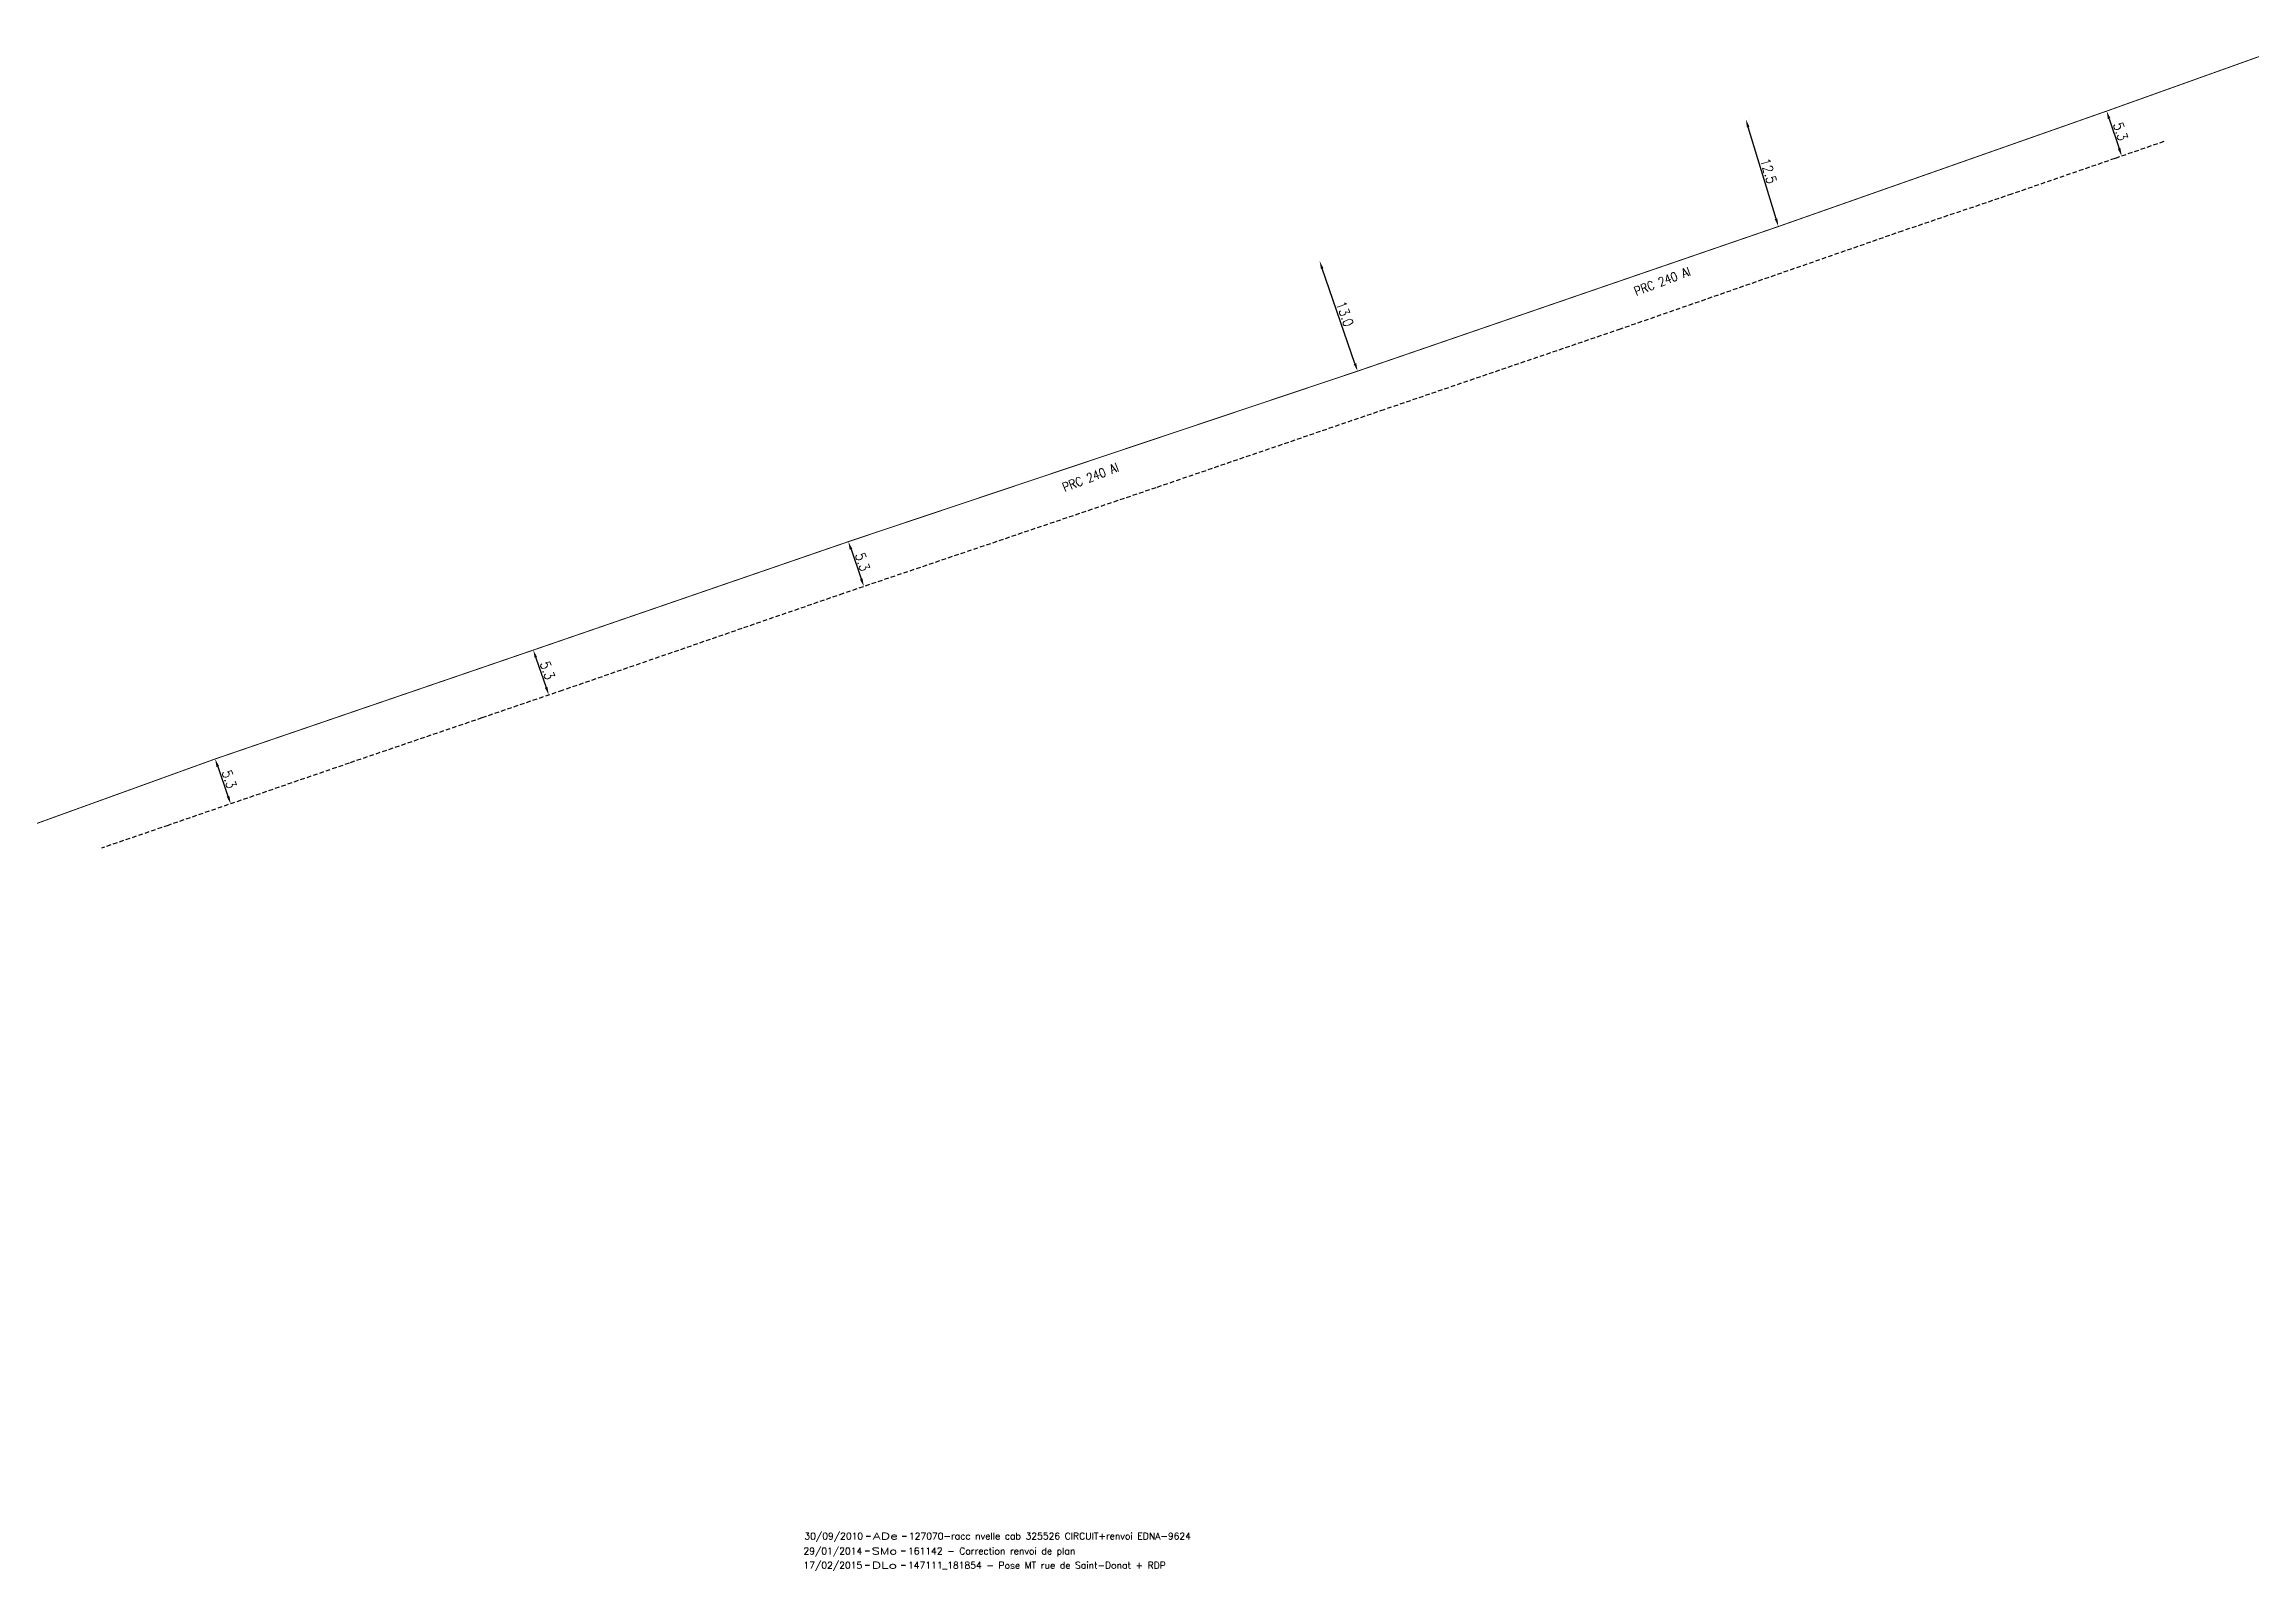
# Model space of a CAD drawing. Header units: millimetres. Extents: x 170000 to 170982, y 110182 to 111000.
# Drawn here: x 170356 to 170602.4, y 110235.2 to 110405.6 of the extents above; entities that cross this region are included whole.
import ezdxf
from ezdxf.enums import TextEntityAlignment as Align

# ---------------------------------------------------------------- set-up
doc = ezdxf.new("R2010")
doc.units = ezdxf.units.MM
doc.header["$PDMODE"] = 34
doc.linetypes.add('DASHED', pattern=[0.75, 0.5, -0.25])
doc.layers.get('0').update_dxf_attribs({"linetype": 'CONTINUOUS'})
doc.layers.get('Defpoints').update_dxf_attribs({"linetype": 'CONTINUOUS'})
doc.layers.add('M_120', color=5, linetype='M_ST_13')
doc.layers.add('M_910', color=7, linetype='CONTINUOUS', plot=False)
doc.styles.get("Standard").update_dxf_attribs({"font": 'romans.shx', "width": 0.85})
doc.linetypes.add('M_ST_13', pattern='A,5,-0.3,["oo",Standard,S=1.5,R=0,X=0,Y=-0.5],-3', length=8.3)
doc.dimstyles.get("Standard").update_dxf_attribs({"dimtxt": 1.5, "dimasz": 1.2, "dimexe": 0.625, "dimexo": 0.625, "dimgap": 0.25, "dimtad": 1, "dimdec": 1, "dimzin": 0, "dimdsep": 46, "dimtxsty": 'Standard', "dimcen": -0.5, "dimadec": 0, "dimazin": 0, "dimtfac": 1, "dimtdec": 1, "dimtmove": 0, "dimatfit": 3, "dimfxl": 0, "dimtolj": 1, "dimtzin": 0, "dimarcsym": 0})

# ---------------------------------------------------------------- blocks, each defined once
blk = doc.blocks.new('GIS_MODF')
at = {"color": 0, "linetype": 'Continuous', "flags": 128}
for points in [[(-2.26, -0.01), (-1.76, -0.01)], [(1.76, -0.01), (2.26, -0.01)]]:
    blk.add_lwpolyline(points, dxfattribs=at)
at = {"color": 0, "linetype": 'Continuous'}
blk.add_attdef('DATE', text='', height=0.75, dxfattribs=at).set_placement((-2.58, -0.39), align=Align.RIGHT)
at = {"color": 0, "linetype": 'Continuous', "width": 3.590909}
blk.add_attdef('USER', text='', height=0.75, dxfattribs=at).set_placement((-1.52, -0.39), (1.31, -0.39), align=Align.FIT)
at = {"color": 0, "linetype": 'Continuous'}
blk.add_attdef('DESC', (2.53, -0.39), '', height=0.75, dxfattribs=at)
blk = doc.blocks.new('*D60')
at = {"layer": 'Defpoints', "color": 0, "linetype": 'Continuous', "transparency": 16777216}
for p in [(170375.07, 110325.85), (170376.8, 110320.84), (170376.8, 110320.84)]:
    blk.add_point(p, dxfattribs=at)
at = {"layer": 'M_120', "color": 0, "linetype": 'Continuous', "lineweight": -2, "transparency": 16777216}
blk.add_line((170375.36, 110325), (170376.5, 110321.69), dxfattribs=at)
at = {"layer": 'M_120', "color": 0, "linetype": 'Continuous', "transparency": 16777216}
for points in [[(170375.51, 110325.05), (170375.22, 110324.95), (170375.07, 110325.85)], [(170376.65, 110321.74), (170376.36, 110321.64), (170376.8, 110320.84)]]:
    blk.add_solid(points, dxfattribs=at)
at = {"layer": 'M_120', "color": 0, "linetype": 'Continuous', "transparency": 16777216, "insert": (170376.64, 110323.59), "char_height": 1.125, "attachment_point": 5, "rotation": 289.03}
blk.add_mtext('\\A1;5.3', dxfattribs=at)
blk = doc.blocks.new('*D61')
at = {"layer": 'Defpoints', "color": 0, "linetype": 'Continuous', "transparency": 16777216}
for p in [(170410.57, 110338), (170412.3, 110332.99), (170412.3, 110332.99)]:
    blk.add_point(p, dxfattribs=at)
at = {"layer": 'M_120', "color": 0, "linetype": 'Continuous', "lineweight": -2, "transparency": 16777216}
blk.add_line((170410.87, 110337.15), (170412.01, 110333.84), dxfattribs=at)
at = {"layer": 'M_120', "color": 0, "linetype": 'Continuous', "transparency": 16777216}
for points in [[(170411.01, 110337.19), (170410.73, 110337.1), (170410.57, 110338)], [(170412.15, 110333.89), (170411.87, 110333.79), (170412.3, 110332.99)]]:
    blk.add_solid(points, dxfattribs=at)
at = {"layer": 'M_120', "color": 0, "linetype": 'Continuous', "transparency": 16777216, "insert": (170412.15, 110335.74), "char_height": 1.125, "attachment_point": 5, "rotation": 289.03}
blk.add_mtext('\\A1;5.3', dxfattribs=at)
blk = doc.blocks.new('*D62')
at = {"layer": 'Defpoints', "color": 0, "linetype": 'Continuous', "transparency": 16777216}
for p in [(170445.73, 110350.1), (170447.46, 110345.09), (170447.46, 110345.09)]:
    blk.add_point(p, dxfattribs=at)
at = {"layer": 'M_120', "color": 0, "linetype": 'Continuous', "lineweight": -2, "transparency": 16777216}
blk.add_line((170446.03, 110349.25), (170447.17, 110345.94), dxfattribs=at)
at = {"layer": 'M_120', "color": 0, "linetype": 'Continuous', "transparency": 16777216}
for points in [[(170446.17, 110349.3), (170445.88, 110349.2), (170445.73, 110350.1)], [(170447.31, 110345.99), (170447.03, 110345.89), (170447.46, 110345.09)]]:
    blk.add_solid(points, dxfattribs=at)
at = {"layer": 'M_120', "color": 0, "linetype": 'Continuous', "transparency": 16777216, "insert": (170447.31, 110347.84), "char_height": 1.125, "attachment_point": 5, "rotation": 289.03}
blk.add_mtext('\\A1;5.3', dxfattribs=at)
blk = doc.blocks.new('*D63')
at = {"layer": 'Defpoints', "color": 0, "linetype": 'Continuous', "transparency": 16777216}
for p in [(170498.32, 110381.42), (170498.32, 110381.42), (170502.56, 110369.13)]:
    blk.add_point(p, dxfattribs=at)
at = {"layer": 'M_120', "color": 0, "linetype": 'Continuous', "lineweight": -2, "transparency": 16777216}
blk.add_line((170502.26, 110369.98), (170498.61, 110380.57), dxfattribs=at)
at = {"layer": 'M_120', "color": 0, "linetype": 'Continuous', "transparency": 16777216}
for points in [[(170498.75, 110380.62), (170498.47, 110380.52), (170498.32, 110381.42)], [(170502.41, 110370.03), (170502.12, 110369.93), (170502.56, 110369.13)]]:
    blk.add_solid(points, dxfattribs=at)
at = {"layer": 'M_120', "color": 0, "linetype": 'Continuous', "transparency": 16777216, "insert": (170501.15, 110375.52), "char_height": 1.125, "attachment_point": 5, "rotation": 289.029}
blk.add_mtext('\\A1;13.0', dxfattribs=at)
blk = doc.blocks.new('*D64')
at = {"layer": 'Defpoints', "color": 0, "linetype": 'Continuous', "transparency": 16777216}
for p in [(170545.89, 110397.23), (170545.89, 110397.23), (170549.52, 110385.27)]:
    blk.add_point(p, dxfattribs=at)
at = {"layer": 'M_120', "color": 0, "linetype": 'Continuous', "lineweight": -2, "transparency": 16777216}
for p, q in [((170546.34, 110397.37), (170546.34, 110397.37)), ((170549.26, 110386.13), (170546.15, 110396.37)), ((170549.97, 110385.4), (170549.97, 110385.4))]:
    blk.add_line(p, q, dxfattribs=at)
at = {"layer": 'M_120', "color": 0, "linetype": 'Continuous', "transparency": 16777216}
for points in [[(170546.3, 110396.41), (170546.01, 110396.32), (170545.89, 110397.23)], [(170549.4, 110386.17), (170549.12, 110386.09), (170549.52, 110385.27)]]:
    blk.add_solid(points, dxfattribs=at)
at = {"layer": 'M_120', "color": 0, "linetype": 'Continuous', "transparency": 16777216, "insert": (170548.42, 110391.47), "char_height": 1.125, "attachment_point": 5, "rotation": 286.889}
blk.add_mtext('\\A1;12.5', dxfattribs=at)
blk = doc.blocks.new('*D65')
at = {"layer": 'Defpoints', "color": 0, "linetype": 'Continuous', "transparency": 16777216}
for p in [(170586.15, 110398.15), (170587.83, 110393.13), (170587.83, 110393.13)]:
    blk.add_point(p, dxfattribs=at)
at = {"layer": 'M_120', "color": 0, "linetype": 'Continuous', "lineweight": -2, "transparency": 16777216}
blk.add_line((170586.43, 110397.3), (170587.54, 110393.98), dxfattribs=at)
at = {"layer": 'M_120', "color": 0, "linetype": 'Continuous', "transparency": 16777216}
for points in [[(170586.58, 110397.35), (170586.29, 110397.25), (170586.15, 110398.15)], [(170587.69, 110394.03), (170587.4, 110393.93), (170587.83, 110393.13)]]:
    blk.add_solid(points, dxfattribs=at)
at = {"layer": 'M_120', "color": 0, "linetype": 'Continuous', "transparency": 16777216, "insert": (170587.7, 110395.88), "char_height": 1.125, "attachment_point": 5, "rotation": 288.5112}
blk.add_mtext('\\A1;5.3', dxfattribs=at)

msp = doc.modelspace()

# ---------------------------------------------------------------- linework, layer by layer
at = {"layer": 'M_120'}
msp.add_lwpolyline([(170321.42, 110306.45, 0.1, 0.1, 0), (170375.07, 110325.85, 0.1, 0.1, 0), (170410.57, 110338, 0.1, 0.1, 0.000537), (170410.57, 110338, 0.1, 0.1, 0), (170445.73, 110350.1, 0.1, 0.1, -0.002128), (170445.73, 110350.1, 0.1, 0.1, 0), (170502.56, 110369.13, 0.1, 0.1, 0), (170549.52, 110385.27, 0.1, 0.1, 0), (170586.15, 110398.15, 0.1, 0.1, 0), (170606.89, 110405.57, 0.1, 0.1, 0)], format="xyseb", dxfattribs=at)
at = {"layer": 'M_120', "color": 7, "linetype": 'DASHED'}
msp.add_lwpolyline([(170592.54, 110394.75), (170587.06, 110392.86), (170575.54, 110388.88), (170563.33, 110384.76), (170531.88, 110373.82), (170505.48, 110364.82), (170480.05, 110356.12), (170445.15, 110344.31), (170433.85, 110340.41), (170413.81, 110333.5), (170404.82, 110330.43), (170390.01, 110325.38), (170369.81, 110318.44), (170362.39, 110315.9)], dxfattribs=at)

# ---------------------------------------------------------------- block references
at = {"layer": 'M_910'}
ref = msp.add_blockref('GIS_MODF', (170449.96, 110239.14), dxfattribs=at)
ref.add_attrib('DATE', '30/09/2010', dxfattribs={"layer": '0', "color": 0, "linetype": 'Continuous', "height": 0.75}).set_placement((170447.38, 110238.75), align=Align.RIGHT)
ref.add_attrib('USER', 'ADe', dxfattribs={"layer": '0', "color": 0, "linetype": 'Continuous', "height": 0.75, "width": 1.462963}).set_placement((170448.45, 110238.75), (170451.27, 110238.75), align=Align.FIT)
ref.add_attrib('DESC', '127070-racc nvelle cab 325526 CIRCUIT+renvoi EDNA-9624', (170452.49, 110238.75), dxfattribs={"layer": '0', "color": 0, "linetype": 'Continuous', "height": 0.75})
ref = msp.add_blockref('GIS_MODF', (170449.86, 110237.47), dxfattribs=at)
ref.add_attrib('DATE', '29/01/2014', dxfattribs={"layer": '0', "color": 0, "linetype": 'Continuous', "height": 0.75}).set_placement((170447.28, 110237.08), align=Align.RIGHT)
ref.add_attrib('USER', 'SMo', dxfattribs={"layer": '0', "color": 0, "linetype": 'Continuous', "height": 0.75, "width": 1.316667}).set_placement((170448.34, 110237.08), (170451.17, 110237.08), align=Align.FIT)
ref.add_attrib('DESC', '161142 - Correction renvoi de plan', (170452.39, 110237.08), dxfattribs={"layer": '0', "color": 0, "linetype": 'Continuous', "height": 0.75})
ref = msp.add_blockref('GIS_MODF', (170449.86, 110235.88), dxfattribs=at)
ref.add_attrib('DATE', '17/02/2015', dxfattribs={"layer": '0', "color": 0, "linetype": 'Continuous', "height": 0.75}).set_placement((170447.28, 110235.49), align=Align.RIGHT)
ref.add_attrib('USER', 'DLo', dxfattribs={"layer": '0', "color": 0, "linetype": 'Continuous', "height": 0.75, "width": 1.462963}).set_placement((170448.34, 110235.49), (170451.17, 110235.49), align=Align.FIT)
ref.add_attrib('DESC', '147111_181854 - Pose MT rue de Saint-Donat + RDP', (170452.39, 110235.49), dxfattribs={"layer": '0', "color": 0, "linetype": 'Continuous', "height": 0.75})

# ---------------------------------------------------------------- texts
at = {"layer": 'M_120', "width": 0.85}
for p in [(170536.56, 110379.16), (170472.75, 110357.29)]:
    msp.add_text('PRC 240 Al', height=1, rotation=20.8786, dxfattribs=at).set_placement(p, align=Align.MIDDLE)

# ---------------------------------------------------------------- dimensions: what is measured, and where the dimension line sits
at = {"layer": 'M_120', "linetype": 'Continuous'}
for base, p1, p2, angle, picture, middle in [((170545.89, 110397.23), (170549.52, 110385.27), (170545.89, 110397.23), 286.889, '*D64', (170547.71, 110391.25)), ((170587.83, 110393.13), (170586.15, 110398.15), (170587.83, 110393.13), 108.5112, '*D65', (170586.99, 110395.64)), ((170498.32, 110381.42), (170502.56, 110369.13), (170498.32, 110381.42), 289.029, '*D63', (170500.44, 110375.28)), ((170447.46, 110345.09), (170445.73, 110350.1), (170447.46, 110345.09), 109.03, '*D62', (170446.6, 110347.6)), ((170412.3, 110332.99), (170410.57, 110338), (170412.3, 110332.99), 109.03, '*D61', (170411.44, 110335.49)), ((170376.8, 110320.84), (170375.07, 110325.85), (170376.8, 110320.84), 109.03, '*D60', (170375.93, 110323.35))]:
    dim = msp.add_linear_dim(base=base, p1=p1, p2=p2, angle=angle, dimstyle='Standard', override={"dimscale": 0.75}, dxfattribs=at)
    dim.commit()
    dim.dimension.update_dxf_attribs({"geometry": picture, "text_midpoint": middle, "dimtype": 160})

doc.saveas('drawing.dxf')
